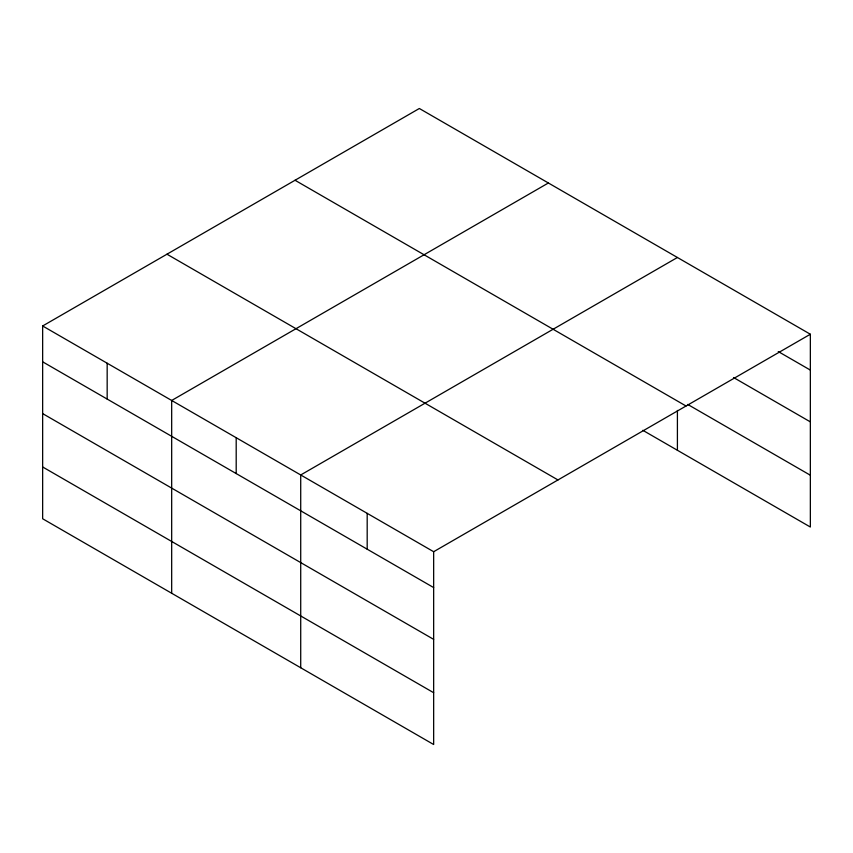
<?xml version="1.0" encoding="UTF-8"?>
<svg xmlns="http://www.w3.org/2000/svg" width="853" height="853" viewBox="0 0 853 853"><rect width="100%" height="100%" fill="white"/><g stroke="black" fill="none" stroke-linecap="round" stroke-linejoin="round"><path stroke-width="1.28" d="M42.65 325.974L433.655 551.72L433.655 744.509L42.65 518.763L42.65 325.974L419.345 108.491L810.35 334.237L810.35 527.026L642.842 430.317M548.372 182.99L171.677 400.473L171.677 593.251M677.41 257.489L300.714 474.972L300.714 667.75M433.655 551.72L810.35 334.237M778.256 351.553L810.35 370.085M733.569 377.538L810.35 421.872M687.721 404.429L810.35 475.228M295.031 180.26L686.036 406.007M166.964 254.205L557.969 479.951M42.65 361.821L433.655 587.568M42.65 413.609L433.655 639.355M42.65 466.964L433.655 692.711M677.41 410.432L677.41 450.267M367.185 513.346L367.185 549.183M236.196 437.717L236.196 473.564M107.169 363.229L107.169 399.065"/></g></svg>
